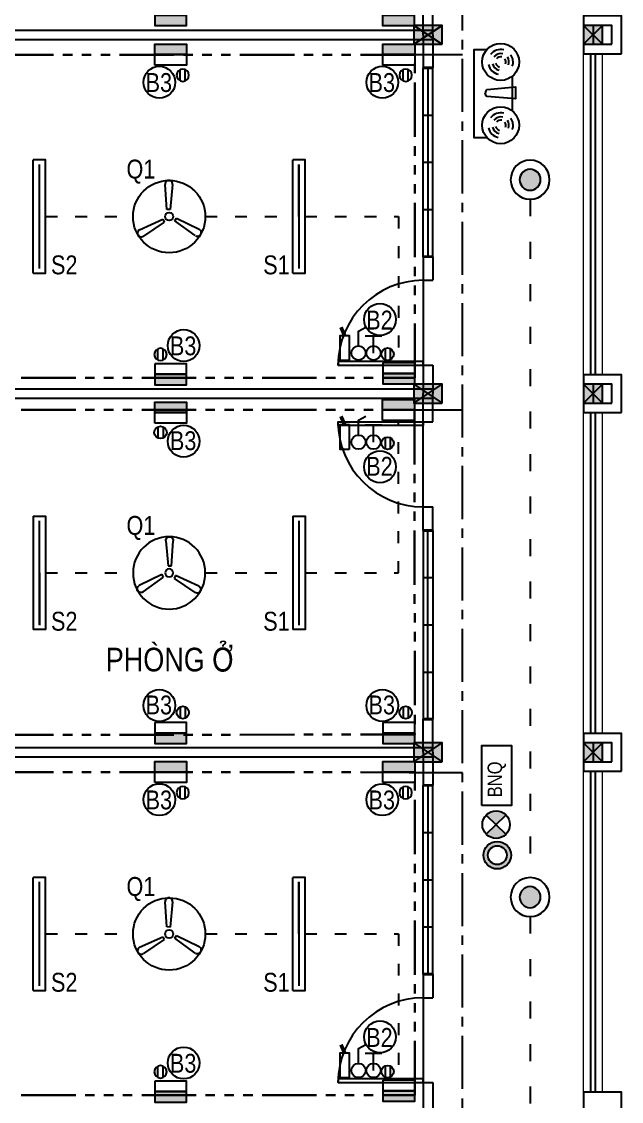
# Model space of a CAD drawing. Header units: millimetres. Extents: x 100 to 288, y -65 to 177.
# Drawn here: x 139.39 to 145.75, y -15.07 to -3.63 of the extents above; entities that cross this region are included whole.
import ezdxf

# ---------------------------------------------------------------- set-up
doc = ezdxf.new("R2010")
doc.units = ezdxf.units.MM
doc.header["$LTSCALE"] = 0.3
doc.header["$MEASUREMENT"] = 0
for name, pattern in [('ACAD_ISO03W100', [30, 12, -18]), ('ACAD_ISO04W100', [30, 24, -3, 0, -3]), ('ACAD_ISO06W100', [36, 24, -3, 0, -3, 0, -3, 0, -3]), ('CENTER2', [1.125, 0.75, -0.125, 0.125, -0.125])]:
    doc.linetypes.add(name, pattern=pattern)
doc.layers.get('0').update_dxf_attribs({"linetype": 'CONTINUOUS', "lineweight": 13})
for name, color, linetype in [('CB-TD-34', 34, 'CONTINUOUS'), ('COT', 1, 'CONTINUOUS'), ('DEN-24', 24, 'CONTINUOUS'), ('DIM', 4, 'CONTINUOUS'), ('HACTH', 8, 'CONTINUOUS'), ('HATCH', 8, 'CONTINUOUS'), ('LAYER 1', 1, 'CONTINUOUS'), ('LAYER1', 1, 'CONTINUOUS'), ('LAYER3', 34, 'CONTINUOUS'), ('LAYER4', 114, 'CONTINUOUS'), ('LAYER5', 5, 'CONTINUOUS'), ('LAYER7', 7, 'CONTINUOUS'), ('QUAT', 36, 'CONTINUOUS'), ('THIETBI', 25, 'CONTINUOUS'), ('TU DIEN', 3, 'CONTINUOUS'), ('TUONG', 7, 'CONTINUOUS')]:
    doc.layers.add(name, color=color, linetype=linetype)
for name, color, linetype, lineweight in [('DAY CAI', 2, 'ACAD_ISO04W100', 30), ('DAY DEN', 4, 'ACAD_ISO03W100', 25), ('DAY NHANH-90', 90, 'ACAD_ISO06W100', 30)]:
    doc.layers.add(name, color=color, linetype=linetype, lineweight=lineweight)
doc.styles.add('chu dan', font='VHELVCN.TTF', dxfattribs={"height": 350})
doc.styles.add('HELVE', font='')
doc.styles.add('HELVE-KT', font='VHELVCN.TTF')
doc.styles.get('HELVE').set_extended_font_data('VNhelvetica')

# ---------------------------------------------------------------- blocks, each defined once
blk = doc.blocks.new('BDIEN')
at = {"layer": 'CB-TD-34', "ltscale": 0.3}
blk.add_hatch(color=256, dxfattribs=at).paths.add_polyline_path([(368, 150), (368, 261), (30, 261), (30, 150)])
at = {"layer": 'CB-TD-34'}
for points in [[(368, 39), (368, 261), (30, 261), (30, 39)], [(368, 150), (368, 150), (30, 150), (30, 150)]]:
    blk.add_lwpolyline(points, close=True, dxfattribs=at)
blk = doc.blocks.new('1.2')
at = {"layer": 'DEN-24'}
for points in [[(176.542, 92.721), (176.542, 92.851), (175.342, 92.851), (175.342, 92.721)], [(175.942, 92.786), (175.39, 92.786)], [(176.542, 92.721), (175.342, 92.721)]]:
    blk.add_lwpolyline(points, dxfattribs=at)
at = {"layer": 'DEN-24', "linetype": 'Continuous', "ltscale": 0.08, "const_width": 0.02}
for points in [[(175.942, 92.786), (175.39, 92.786)], [(175.942, 92.786), (176.494, 92.786)]]:
    blk.add_lwpolyline(points, dxfattribs=at)
blk = doc.blocks.new('GF')
at = {"layer": 'QUAT', "ltscale": 0.3}
for p, q in [((573.723, 175.5744), (573.7067, 175.7965)), ((573.7728, 175.7967), (573.7507, 175.5741)), ((573.7507, 175.5741), (573.723, 175.5744)), ((573.792, 175.4749), (573.8062, 175.4988)), ((573.8062, 175.4988), (574.0067, 175.4019)), ((573.4817, 175.3965), (573.6855, 175.4888)), ((573.6991, 175.4646), (573.5149, 175.3394)), ((573.6855, 175.4888), (573.6991, 175.4646)), ((573.9738, 175.3446), (573.792, 175.4749))]:
    blk.add_line(p, q, dxfattribs=at)
for radius in [0.3193, 0.0356]:
    blk.add_circle((573.7428, 175.5126), radius, dxfattribs=at)
at = {"layer": 'QUAT', "linetype": 'Continuous'}
for centre, start, end in [((573.7397, 175.799), 356.06329, 184.2802), ((573.9923, 175.372), 236.06329, 64.2802), ((573.4963, 175.3668), 116.06329, 304.2802)]:
    blk.add_arc(centre, 0.0331, start, end, dxfattribs=at)
blk = doc.blocks.new('ocam')
at = {"layer": 'CB-TD-34', "ltscale": 0.3}
for p, q in [((2626.6819, 1316.3315), (2626.6819, 1316.2321)), ((2626.7274, 1316.3315), (2626.7274, 1316.2321))]:
    blk.add_line(p, q, dxfattribs=at)
at = {"layer": 'CB-TD-34', "ltscale": 0.3, "extrusion": (0, 0, -1)}
blk.add_ellipse((2626.7047, 1316.2818), major_axis=(0.0387, 0.0387), ratio=1, start_param=3.926991, end_param=10.210176, dxfattribs=at)
blk = doc.blocks.new('congtac')
at = {"layer": 'CB-TD-34', "ltscale": 0.3}
blk.add_lwpolyline([(2626.5681, 1316.3422), (2626.5681, 1316.474), (2626.6332, 1316.5083)], dxfattribs=at)
at = {"layer": 'CB-TD-34', "ltscale": 0.3, "extrusion": (0, 0, -1)}
blk.add_ellipse((2626.5681, 1316.2793), major_axis=(-0.0445, 0.0445), ratio=1, start_param=5.497787, end_param=11.780972, dxfattribs=at)
blk = doc.blocks.new('dimerquat')
at = {"layer": 'QUAT', "linetype": 'Continuous'}
for points in [[(2626.1934, 1316.4308), (2626.3422, 1316.4308)], [(2626.2678, 1316.2785), (2626.2678, 1316.4308)]]:
    blk.add_lwpolyline(points, dxfattribs=at)
blk.add_circle((2626.2678, 1316.2785), 0.0629, dxfattribs=at)
blk = doc.blocks.new('rtrtr')
at = {"layer": 'LAYER1', "linetype": 'Continuous', "ltscale": 0.08}
blk.add_hatch(color=256, dxfattribs=at).paths.add_polyline_path([(-2873.0457, 963.636, 1), (-2872.8523, 963.636, 1)])
at = {"layer": 'LAYER3'}
blk.add_circle((-2872.949, 963.636), 0.1793, dxfattribs=at)
at = {"layer": 'THIETBI'}
blk.add_circle((-2872.949, 963.636), 0.0967, dxfattribs=at)
blk = doc.blocks.new('1222')
at = {"layer": 'COT', "ltscale": 200}
h = blk.add_hatch(color=256, dxfattribs=at)
h.paths.add_polyline_path([(303.386, 228.53, 1), (303.695, 228.53, 1)])
h.paths.add_polyline_path([(303.647, 228.53, 1), (303.435, 228.53, 1)], flags=17)
h = blk.add_hatch(color=256, dxfattribs=at)
h.paths.add_polyline_path([(303.884, 228.544), (303.993, 228.432, 0.202908), (304.04, 228.543, 0.204161), (303.992, 228.655)])
h.paths.add_polyline_path([(303.884, 228.544), (303.777, 228.654, 0.201837), (303.731, 228.543, 0.200249), (303.776, 228.433)])
for p, q in [((303.992, 228.655), (303.776, 228.433)), ((303.777, 228.654), (303.993, 228.432))]:
    blk.add_line(p, q, dxfattribs=at)
blk.add_lwpolyline([(304.101, 228.704), (304.777, 228.704), (304.777, 228.369), (304.101, 228.369)], close=True, dxfattribs=at)
for centre, radius in [((303.541, 228.53), 0.155), ((303.541, 228.53), 0.106), ((303.885, 228.543), 0.155)]:
    blk.add_circle(centre, radius, dxfattribs=at)
at = {"layer": 'COT', "ltscale": 200, "insert": (304.193, 228.639), "char_height": 0.1625, "width": 0.75343, "attachment_point": 1, "style": 'chu dan'}
blk.add_mtext('BNQ', dxfattribs=at)

msp = doc.modelspace()

# ---------------------------------------------------------------- hatches: boundary and pattern name
at = {"layer": 'LAYER7', "lineweight": -2, "ltscale": 0.08}
h = msp.add_hatch(color=256, dxfattribs=at)
h.paths.add_polyline_path([(143.54806, -3.66865), (143.54806, -3.86865), (143.69806, -3.76865)])
h.paths.add_polyline_path([(143.69806, -3.76865), (143.84806, -3.66865), (143.54806, -3.66865)])
h.paths.add_polyline_path([(143.54806, -3.86865), (143.84806, -3.86865), (143.69806, -3.76865)])
h.paths.add_polyline_path([(143.69806, -3.76865), (143.84806, -3.86865), (143.84806, -3.66865)])
h = msp.add_hatch(color=256, dxfattribs=at)
h.paths.add_polyline_path([(145.44806, -3.76865), (145.34806, -3.66865), (145.34806, -3.86865)])
h.paths.add_polyline_path([(145.44806, -3.76865), (145.34806, -3.86865), (145.54806, -3.86865)])
h.paths.add_polyline_path([(145.54806, -3.66865), (145.44806, -3.76865), (145.54806, -3.86865)])
h.paths.add_polyline_path([(145.54806, -3.66865), (145.34806, -3.66865), (145.44806, -3.76865)])
h = msp.add_hatch(color=256, dxfattribs=at)
h.paths.add_polyline_path([(145.44806, -3.76865), (145.34806, -3.66865), (145.34806, -3.86865)])
h.paths.add_polyline_path([(145.44806, -3.76865), (145.34806, -3.86865), (145.54806, -3.86865)])
h.paths.add_polyline_path([(145.54806, -3.66865), (145.44806, -3.76865), (145.54806, -3.86865)])
h.paths.add_polyline_path([(145.54806, -3.66865), (145.34806, -3.66865), (145.44806, -3.76865)])
h = msp.add_hatch(color=256, dxfattribs=at)
h.paths.add_polyline_path([(143.54806, -7.46865), (143.54806, -7.66865), (143.69806, -7.56865)])
h.paths.add_polyline_path([(143.69806, -7.56865), (143.84806, -7.46865), (143.54806, -7.46865)])
h.paths.add_polyline_path([(143.54806, -7.66865), (143.84806, -7.66865), (143.69806, -7.56865)])
h.paths.add_polyline_path([(143.69806, -7.56865), (143.84806, -7.66865), (143.84806, -7.46865)])
h = msp.add_hatch(color=256, dxfattribs=at)
h.paths.add_polyline_path([(145.44806, -7.56865), (145.34806, -7.46865), (145.34806, -7.66865)])
h.paths.add_polyline_path([(145.44806, -7.56865), (145.34806, -7.66865), (145.54806, -7.66865)])
h.paths.add_polyline_path([(145.54806, -7.46865), (145.44806, -7.56865), (145.54806, -7.66865)])
h.paths.add_polyline_path([(145.54806, -7.46865), (145.34806, -7.46865), (145.44806, -7.56865)])
h = msp.add_hatch(color=256, dxfattribs=at)
h.paths.add_polyline_path([(145.44806, -7.56865), (145.34806, -7.46865), (145.34806, -7.66865)])
h.paths.add_polyline_path([(145.44806, -7.56865), (145.34806, -7.66865), (145.54806, -7.66865)])
h.paths.add_polyline_path([(145.54806, -7.46865), (145.44806, -7.56865), (145.54806, -7.66865)])
h.paths.add_polyline_path([(145.54806, -7.46865), (145.34806, -7.46865), (145.44806, -7.56865)])
h = msp.add_hatch(color=256, dxfattribs=at)
h.paths.add_polyline_path([(143.54806, -11.26865), (143.54806, -11.46865), (143.69806, -11.36865)])
h.paths.add_polyline_path([(143.69806, -11.36865), (143.84806, -11.26865), (143.54806, -11.26865)])
h.paths.add_polyline_path([(143.54806, -11.46865), (143.84806, -11.46865), (143.69806, -11.36865)])
h.paths.add_polyline_path([(143.69806, -11.36865), (143.84806, -11.46865), (143.84806, -11.26865)])
h = msp.add_hatch(color=256, dxfattribs=at)
h.paths.add_polyline_path([(145.44806, -11.36865), (145.34806, -11.26865), (145.34806, -11.46865)])
h.paths.add_polyline_path([(145.44806, -11.36865), (145.34806, -11.46865), (145.54806, -11.46865)])
h.paths.add_polyline_path([(145.54806, -11.26865), (145.44806, -11.36865), (145.54806, -11.46865)])
h.paths.add_polyline_path([(145.54806, -11.26865), (145.34806, -11.26865), (145.44806, -11.36865)])
h = msp.add_hatch(color=256, dxfattribs=at)
h.paths.add_polyline_path([(145.44806, -11.36865), (145.34806, -11.26865), (145.34806, -11.46865)])
h.paths.add_polyline_path([(145.44806, -11.36865), (145.34806, -11.46865), (145.54806, -11.46865)])
h.paths.add_polyline_path([(145.54806, -11.26865), (145.44806, -11.36865), (145.54806, -11.46865)])
h.paths.add_polyline_path([(145.54806, -11.26865), (145.34806, -11.26865), (145.44806, -11.36865)])

# ---------------------------------------------------------------- linework, layer by layer
at = {"ltscale": 5}
for p, q in [((145.34806, -7.36865), (145.34806, -3.96865)), ((145.54806, -7.36865), (145.54806, -3.96865)), ((145.34806, -11.16865), (145.34806, -7.76865)), ((145.54806, -11.16865), (145.54806, -7.76865)), ((145.34806, -14.96865), (145.34806, -11.56865)), ((145.54806, -14.96865), (145.54806, -11.56865))]:
    msp.add_line(p, q, dxfattribs=at)
at = {"layer": 'CB-TD-34', "linetype": 'Continuous', "const_width": 0.04067}
for points in [[(142.81483, -6.95299), (142.77628, -6.86586)], [(142.81483, -7.89676), (142.77628, -7.80963)], [(142.81483, -14.55299), (142.77628, -14.46586)]]:
    msp.add_lwpolyline(points, dxfattribs=at)
at = {"layer": 'CB-TD-34', "linetype": 'Continuous'}
for points in [[(142.86149, -7.21844), (142.76816, -7.21844), (142.76816, -6.95299), (142.86149, -6.95299)], [(142.86149, -7.21844), (142.76816, -7.21844), (142.76816, -6.95299), (142.86149, -6.95299)], [(142.86149, -8.16221), (142.76816, -8.16221), (142.76816, -7.89676), (142.86149, -7.89676)], [(142.86149, -8.16221), (142.76816, -8.16221), (142.76816, -7.89676), (142.86149, -7.89676)], [(142.86149, -14.81844), (142.76816, -14.81844), (142.76816, -14.55299), (142.86149, -14.55299)], [(142.86149, -14.81844), (142.76816, -14.81844), (142.76816, -14.55299), (142.86149, -14.55299)]]:
    msp.add_lwpolyline(points, close=True, dxfattribs=at)
at = {"layer": 'DAY DEN', "linetype": 'Continuous', "ltscale": 0.08}
for points in [[(144.32134, -3.92678), (144.18404, -3.92678), (144.18404, -4.85519), (144.32134, -4.85519)], [(144.59555, -4.57808), (144.59555, -4.20389)], [(144.32512, -4.34594), (144.62598, -4.31989), (144.62598, -4.44679), (144.32512, -4.42073)]]:
    msp.add_lwpolyline(points, dxfattribs=at)
at = {"layer": 'DAY DEN', "ltscale": 0.05}
for points in [[(144.78056, -5.51006), (144.78056, -12.69691)], [(144.78056, -13.11006), (144.78056, -20.40831)]]:
    msp.add_lwpolyline(points, dxfattribs=at)
at = {"layer": 'DAY DEN', "ltscale": 0.035}
for points in [[(139.64546, -5.69365), (140.57235, -5.69365)], [(141.33878, -5.69365), (142.26567, -5.69365)], [(142.39546, -5.69365), (143.38663, -5.69365), (143.38663, -7.244)], [(142.39546, -9.46865), (143.38663, -9.46865), (143.38663, -7.85329)], [(139.64546, -9.46865), (140.57235, -9.46865)], [(141.33878, -9.46865), (142.26567, -9.46865)], [(139.64546, -13.29365), (140.57235, -13.29365)], [(141.33878, -13.29365), (142.26567, -13.29365)], [(142.39546, -13.29365), (143.38663, -13.29365), (143.38663, -14.844)]]:
    msp.add_lwpolyline(points, dxfattribs=at)
at = {"layer": 'DAY DEN', "linetype": 'Continuous', "ltscale": 0.08}
for centre in [(144.46827, -4.05561), (144.46827, -4.72637)]:
    msp.add_circle(centre, 0.19541, dxfattribs=at)
for centre, radius, start, end in [((144.46827, -4.05561), 0.13173, 75.855982, 143.393834), ((144.46827, -4.05561), 0.08876, 75.855982, 143.393834), ((144.46827, -4.05561), 0.05466, 75.855982, 143.393834), ((144.46827, -4.05561), 0.13173, 339.868895, 35.099278), ((144.46827, -4.05561), 0.13173, 192.515286, 258.801915), ((144.46827, -4.05561), 0.08876, 192.515286, 258.801915), ((144.46827, -4.05561), 0.05466, 192.515286, 258.801915), ((144.46827, -4.05561), 0.05466, 339.868895, 35.099278), ((144.46827, -4.05561), 0.08876, 339.868895, 35.099278), ((144.46827, -4.72637), 0.13173, 75.855982, 143.393834), ((144.46827, -4.72637), 0.08876, 75.855982, 143.393834), ((144.46827, -4.72637), 0.05466, 75.855982, 143.393834), ((144.46827, -4.72637), 0.08876, 339.868895, 35.099278), ((144.46827, -4.72637), 0.13173, 339.868895, 35.099278), ((144.46827, -4.72637), 0.13173, 192.515286, 258.801915), ((144.46827, -4.72637), 0.08876, 192.515286, 258.801915), ((144.46827, -4.72637), 0.05466, 192.515286, 258.801915), ((144.46827, -4.72637), 0.05466, 339.868895, 35.099278)]:
    msp.add_arc(centre, radius, start, end, dxfattribs=at)
for points in [[(144.32512, -4.34594), (144.30994, -4.36297), (144.30525, -4.38334)], [(144.32512, -4.42073), (144.30994, -4.40371), (144.30525, -4.38334)]]:
    msp.add_spline(points, degree=3, dxfattribs=at)
at = {"layer": 'DAY NHANH-90', "linetype": 'CENTER2', "lineweight": -2, "ltscale": 2.5}
for points in [[(143.07964, -19.24764), (144.06279, -19.24764), (144.06279, -0.10983)], [(143.5004, -3.97832), (144.06279, -3.97832)], [(143.49829, -7.74239), (144.06279, -7.74239)], [(143.50047, -11.58133), (144.06279, -11.58133)]]:
    msp.add_lwpolyline(points, dxfattribs=at)
at = {"layer": 'DAY NHANH-90', "ltscale": 0.08}
for points in [[(136.94796, -6.06103), (136.83689, -6.06103), (136.83689, -7.40135), (143.5579, -7.40135), (143.55797, -3.98133), (138.80784, -3.97832)], [(136.94796, -9.10128), (136.83689, -9.10128), (136.83689, -7.74239), (143.55579, -7.74239), (143.55797, -11.18098), (138.80784, -11.18399)], [(136.94796, -13.66103), (136.83689, -13.66103), (136.83689, -15.00135), (143.5579, -15.00135), (143.55797, -11.58133), (138.80784, -11.57832)]]:
    msp.add_lwpolyline(points, dxfattribs=at)
at = {"layer": 'LAYER4', "ltscale": 5}
for p, q in [((145.42306, -7.36865), (145.42306, -3.96865)), ((145.47306, -7.36865), (145.47306, -3.96865)), ((145.42306, -11.16865), (145.42306, -7.76865)), ((145.47306, -11.16865), (145.47306, -7.76865)), ((145.42306, -14.96865), (145.42306, -11.56865)), ((145.47306, -14.96865), (145.47306, -11.56865))]:
    msp.add_line(p, q, dxfattribs=at)
at = {"layer": 'LAYER5', "color": 163, "linetype": 'Continuous'}
for p, q in [((143.64806, -6.11865), (143.64806, -4.11865)), ((143.69806, -4.11865), (143.69806, -6.11865)), ((143.74806, -6.11865), (143.74806, -4.11865)), ((143.64806, -4.61865), (143.74806, -4.61865)), ((143.64806, -5.11865), (143.74806, -5.11865)), ((143.64806, -5.61865), (143.74806, -5.61865)), ((143.64806, -6.36865), (143.64806, -7.26865)), ((143.64806, -8.76865), (143.64806, -7.86865)), ((143.64806, -9.01865), (143.64806, -11.01865)), ((143.69806, -11.01865), (143.69806, -9.01865)), ((143.74806, -9.01865), (143.74806, -11.01865)), ((143.64806, -9.51865), (143.74806, -9.51865)), ((143.64806, -10.01865), (143.74806, -10.01865)), ((143.64806, -10.51865), (143.74806, -10.51865)), ((143.64806, -13.71865), (143.64806, -11.71865)), ((143.69806, -11.71865), (143.69806, -13.71865)), ((143.74806, -13.71865), (143.74806, -11.71865)), ((143.64806, -12.21865), (143.74806, -12.21865)), ((143.64806, -12.71865), (143.74806, -12.71865)), ((143.64806, -13.21865), (143.74806, -13.21865)), ((143.64806, -13.96865), (143.64806, -14.86865))]:
    msp.add_line(p, q, dxfattribs=at)
for points in [[(143.64806, -7.26865), (143.64806, -7.22865), (142.74806, -7.22865), (142.74806, -7.26865)], [(143.64806, -7.86865), (143.64806, -7.90865), (142.74806, -7.90865), (142.74806, -7.86865)], [(143.64806, -14.86865), (143.64806, -14.82865), (142.74806, -14.82865), (142.74806, -14.86865)]]:
    msp.add_lwpolyline(points, close=True, dxfattribs=at)
for centre, start, end in [((143.64806, -7.27264), 90, 179.747409), ((143.64806, -7.86467), 180.252591, 270), ((143.64806, -14.87264), 90, 179.747409)]:
    msp.add_arc(centre, 0.90392, start, end, dxfattribs=at)
at = {"layer": 'LAYER7', "lineweight": -2, "ltscale": 0.08}
for p, q in [((143.54806, -3.86865), (143.84806, -3.66865)), ((143.54806, -3.66865), (143.84806, -3.86865)), ((145.34806, -3.86865), (145.54806, -3.66865)), ((145.34806, -3.66865), (145.54806, -3.86865)), ((145.34806, -3.86865), (145.54806, -3.66865)), ((145.34806, -3.66865), (145.54806, -3.86865)), ((143.54806, -7.66865), (143.84806, -7.46865)), ((143.54806, -7.46865), (143.84806, -7.66865)), ((145.34806, -7.66865), (145.54806, -7.46865)), ((145.34806, -7.46865), (145.54806, -7.66865)), ((145.34806, -7.66865), (145.54806, -7.46865)), ((145.34806, -7.46865), (145.54806, -7.66865)), ((143.54806, -11.46865), (143.84806, -11.26865)), ((143.54806, -11.26865), (143.84806, -11.46865)), ((145.34806, -11.46865), (145.54806, -11.26865)), ((145.34806, -11.26865), (145.54806, -11.46865)), ((145.34806, -11.46865), (145.54806, -11.26865)), ((145.34806, -11.26865), (145.54806, -11.46865))]:
    msp.add_line(p, q, dxfattribs=at)
for points in [[(143.64806, -3.76865), (143.64806, -3.41865)], [(143.74806, -3.76865), (143.74806, -3.41865)], [(137.04806, -3.71865), (143.74806, -3.71865)], [(143.64806, -3.76865), (143.64806, -4.11865)], [(143.74806, -3.76865), (143.74806, -4.11865)], [(137.04806, -3.81865), (143.74806, -3.81865)], [(143.64806, -6.11865), (143.64806, -6.36865)], [(143.74806, -6.11865), (143.74806, -6.36865)], [(143.64806, -6.36865), (143.74806, -6.36865)], [(143.64806, -7.26865), (143.64806, -7.56865)], [(143.64806, -7.26865), (143.74806, -7.26865)], [(143.74806, -7.26865), (143.74806, -7.56865)], [(136.54806, -7.51865), (143.74806, -7.51865)], [(136.54806, -7.61865), (143.74806, -7.61865)], [(143.64806, -7.86865), (143.64806, -7.56865)], [(143.74806, -7.86865), (143.74806, -7.56865)], [(143.64806, -7.86865), (143.74806, -7.86865)], [(143.64806, -9.01865), (143.64806, -8.76865)], [(143.64806, -8.76865), (143.74806, -8.76865)], [(143.74806, -9.01865), (143.74806, -8.76865)], [(143.64806, -11.36865), (143.64806, -11.01865)], [(143.74806, -11.36865), (143.74806, -11.01865)], [(137.04806, -11.31865), (143.74806, -11.31865)], [(137.04806, -11.41865), (143.74806, -11.41865)], [(143.64806, -11.36865), (143.64806, -11.71865)], [(143.74806, -11.36865), (143.74806, -11.71865)], [(143.64806, -13.71865), (143.64806, -13.96865)], [(143.74806, -13.71865), (143.74806, -13.96865)], [(143.64806, -13.96865), (143.74806, -13.96865)], [(143.64806, -14.86865), (143.64806, -15.16865)], [(143.64806, -14.86865), (143.74806, -14.86865)], [(143.74806, -14.86865), (143.74806, -15.16865)]]:
    msp.add_lwpolyline(points, dxfattribs=at)
for points in [[(145.74806, -3.96865), (145.74806, -3.56865), (145.34806, -3.56865), (145.34806, -3.96865)], [(143.84806, -3.86865), (143.84806, -3.66865), (143.54806, -3.66865), (143.54806, -3.86865)], [(145.54806, -3.86865), (145.54806, -3.66865), (145.34806, -3.66865), (145.34806, -3.86865)], [(145.54806, -3.86865), (145.54806, -3.66865), (145.34806, -3.66865), (145.34806, -3.86865)], [(145.64806, -3.86865), (145.64806, -3.66865), (145.44806, -3.66865), (145.44806, -3.86865)], [(145.74806, -7.76865), (145.74806, -7.36865), (145.34806, -7.36865), (145.34806, -7.76865)], [(143.84806, -7.66865), (143.84806, -7.46865), (143.54806, -7.46865), (143.54806, -7.66865)], [(145.54806, -7.66865), (145.54806, -7.46865), (145.34806, -7.46865), (145.34806, -7.66865)], [(145.54806, -7.66865), (145.54806, -7.46865), (145.34806, -7.46865), (145.34806, -7.66865)], [(145.64806, -7.66865), (145.64806, -7.46865), (145.44806, -7.46865), (145.44806, -7.66865)], [(145.74806, -11.56865), (145.74806, -11.16865), (145.34806, -11.16865), (145.34806, -11.56865)], [(143.84806, -11.46865), (143.84806, -11.26865), (143.54806, -11.26865), (143.54806, -11.46865)], [(145.54806, -11.46865), (145.54806, -11.26865), (145.34806, -11.26865), (145.34806, -11.46865)], [(145.54806, -11.46865), (145.54806, -11.26865), (145.34806, -11.26865), (145.34806, -11.46865)], [(145.64806, -11.46865), (145.64806, -11.26865), (145.44806, -11.26865), (145.44806, -11.46865)], [(145.74806, -15.36865), (145.74806, -14.96865), (145.34806, -14.96865), (145.34806, -15.36865)]]:
    msp.add_lwpolyline(points, close=True, dxfattribs=at)
at = {"layer": 'TU DIEN', "linetype": 'Continuous', "ltscale": 0.08}
for centre in [(140.85155, -4.27065), (143.21408, -4.27065), (143.18926, -6.78424), (141.109, -7.06024), (141.109, -8.07379), (143.18926, -8.34478), (140.85155, -10.87291), (143.21408, -10.87291), (140.85155, -11.87065), (143.21408, -11.87065), (143.18926, -14.38424), (141.109, -14.66024)]:
    msp.add_circle(centre, 0.16882, dxfattribs=at)
at = {"layer": 'TUONG', "linetype": 'ByBlock', "ltscale": 5, "const_width": 0.03}
for points in [[(143.74806, -4.11865), (143.64806, -4.11865)], [(143.74806, -6.11865), (143.64806, -6.11865)], [(143.74806, -9.01865), (143.64806, -9.01865)], [(143.74806, -11.01865), (143.64806, -11.01865)], [(143.74806, -11.71865), (143.64806, -11.71865)], [(143.74806, -13.71865), (143.64806, -13.71865)]]:
    msp.add_lwpolyline(points, dxfattribs=at)

# ---------------------------------------------------------------- block references
at = {"layer": 'CB-TD-34', "xscale": 0.001001361990347505, "yscale": 0.001001361990347505, "zscale": 0.00100136178607373, "rotation": 180}
for p in [(141.17079, -3.40895), (143.58564, -3.40895), (141.17079, -7.21342), (143.58775, -7.20486), (141.17079, -11.01521), (143.58774, -11.01521), (141.17079, -14.81342), (143.58775, -14.80486)]:
    msp.add_blockref('BDIEN', p, dxfattribs=at)
at = {"layer": 'CB-TD-34', "xscale": -0.001001361990347505, "yscale": 0.001001361990347505, "zscale": 0.00100136178607373}
for p in [(141.17079, -4.12836), (143.58775, -4.12836), (141.17079, -7.92061), (143.58564, -7.89243), (141.17079, -11.72836), (143.58775, -11.72836)]:
    msp.add_blockref('BDIEN', p, dxfattribs=at)
at = {"layer": 'DAY CAI', "xscale": -1.19999999999709, "yscale": 1.200000000011642, "zscale": 1.2, "rotation": 180}
for p in [(-3010.9461, 1575.34185), (-3010.9461, 1575.34185), (-3008.58357, 1575.34185), (-3008.58357, 1575.34185), (-3011.18173, 1572.38392), (-3011.18173, 1572.38392), (-3010.9461, 1567.74185), (-3010.9461, 1567.74185), (-3008.58357, 1567.74185), (-3008.58357, 1567.74185), (-3011.18173, 1564.78392), (-3011.18173, 1564.78392)]:
    msp.add_blockref('ocam', p, dxfattribs=at)
at = {"layer": 'DAY CAI', "xscale": 1.19999999999709, "yscale": 1.200000000011642, "zscale": 1.2}
for name, p in [('congtac', (-3008.91992, -1586.67473)), ('dimerquat', (-3008.40006, -1586.67375)), ('ocam', (-3008.77542, -1586.68934)), ('ocam', (-3008.77542, -1586.68934)), ('congtac', (-3008.91992, -1587.6185)), ('ocam', (-3011.18173, -1587.51795)), ('ocam', (-3011.18173, -1587.51795)), ('dimerquat', (-3008.40006, -1587.61751)), ('ocam', (-3008.77542, -1587.63311)), ('ocam', (-3008.77542, -1587.63311)), ('ocam', (-3010.9461, -1590.48541)), ('ocam', (-3010.9461, -1590.48541)), ('ocam', (-3008.58357, -1590.48541)), ('ocam', (-3008.58357, -1590.48541)), ('congtac', (-3008.91992, -1594.27473)), ('dimerquat', (-3008.40006, -1594.27375)), ('ocam', (-3008.77542, -1594.28934)), ('ocam', (-3008.77542, -1594.28934))]:
    msp.add_blockref(name, p, dxfattribs=at)
at = {"layer": 'DIM', "yscale": 1.200000000011642, "zscale": 1.2}
for p, xscale in [((-547.53574, -216.30877), 1.199999999982538), ((829.44687, -220.08377), -1.199999999982538), ((-547.53574, -223.90877), 1.199999999982538)]:
    msp.add_blockref('GF', p, dxfattribs=dict(at, xscale=xscale))
at = {"layer": 'HACTH', "linetype": 'Continuous', "xscale": -1.152000000007682, "zscale": 1.152}
for p, yscale in [((-3164.85672, -1115.41219), 1.152000000025147), ((-3164.85672, -1123.01219), 1.152000000025145)]:
    msp.add_blockref('rtrtr', p, dxfattribs=dict(at, yscale=yscale))
at = {"layer": 'HATCH', "lineweight": 35, "rotation": 270}
for p in [(46.79478, 170.2484), (49.54478, 170.2484), (46.79478, 162.6484), (49.54478, 162.6484)]:
    msp.add_blockref('1.2', p, dxfattribs=at)
at = {"layer": 'HATCH', "lineweight": 35, "xscale": -1, "rotation": 270}
for p in [(46.79478, -185.41071), (49.54478, -185.41071)]:
    msp.add_blockref('1.2', p, dxfattribs=at)
at = {"layer": 'HATCH', "linetype": 'Continuous', "xscale": 0.9407999999961021, "yscale": 0.9408000000286734, "zscale": 0.9408000000000001, "rotation": 90}
msp.add_blockref('1222', (359.43373, -298.03023), dxfattribs=at)

# ---------------------------------------------------------------- texts
at = {"layer": 'LAYER 1', "linetype": 'Continuous', "char_height": 0.2, "width": 3.8855277, "attachment_point": 2, "style": 'HELVE-KT'}
for s, insert in [('Q1', (140.65597, -5.09037)), ('S2', (139.84367, -6.10526)), ('S1', (142.09264, -6.10526)), ('Q1', (140.65597, -8.86537)), ('S2', (139.84367, -9.88026)), ('S1', (142.09264, -9.88026)), ('Q1', (140.65597, -12.69037)), ('S2', (139.84367, -13.70526)), ('S1', (142.09264, -13.70526))]:
    msp.add_mtext(s, dxfattribs=dict(at, insert=insert))
at = {"layer": 'LAYER1', "linetype": 'Continuous', "ltscale": 0.05, "insert": (140.28336, -10.26153), "char_height": 0.25, "width": 17.4622, "attachment_point": 1, "style": 'HELVE-KT'}
msp.add_mtext('PHOØNG ÔÛ ', dxfattribs=at)
at = {"layer": 'TU DIEN', "linetype": 'Continuous', "ltscale": 0.08, "char_height": 0.2, "style": 'HELVE'}
for s, insert, attachment_point in [('{\\fVNI-Helve-Condense|b0|i0|c0|p2;B3}', (140.98624, -4.37638), 9), ('{\\fVNI-Helve-Condense|b0|i0|c0|p2;B3}', (143.34876, -4.37638), 9), ('{\\fVNI-Helve-Condense|b0|i0|c0|p2;B2}', (143.32395, -6.88997), 9), ('{\\fVNI-Helve-Condense|b0|i0|c0|p2;B3}', (141.24368, -7.16596), 9), ('{\\fVNI-Helve-Condense|b0|i0|c0|p2;B3}', (141.24368, -7.96807), 3), ('{\\fVNI-Helve-Condense|b0|i0|c0|p2;B2}', (143.32395, -8.23906), 3), ('{\\fVNI-Helve-Condense|b0|i0|c0|p2;B3}', (140.98624, -10.76719), 3), ('{\\fVNI-Helve-Condense|b0|i0|c0|p2;B3}', (143.34876, -10.76719), 3), ('{\\fVNI-Helve-Condense|b0|i0|c0|p2;B3}', (140.98624, -11.97638), 9), ('{\\fVNI-Helve-Condense|b0|i0|c0|p2;B3}', (143.34876, -11.97638), 9), ('{\\fVNI-Helve-Condense|b0|i0|c0|p2;B2}', (143.32395, -14.48997), 9), ('{\\fVNI-Helve-Condense|b0|i0|c0|p2;B3}', (141.24368, -14.76596), 9)]:
    msp.add_mtext(s, dxfattribs=dict(at, insert=insert, attachment_point=attachment_point))

doc.saveas('drawing.dxf')
